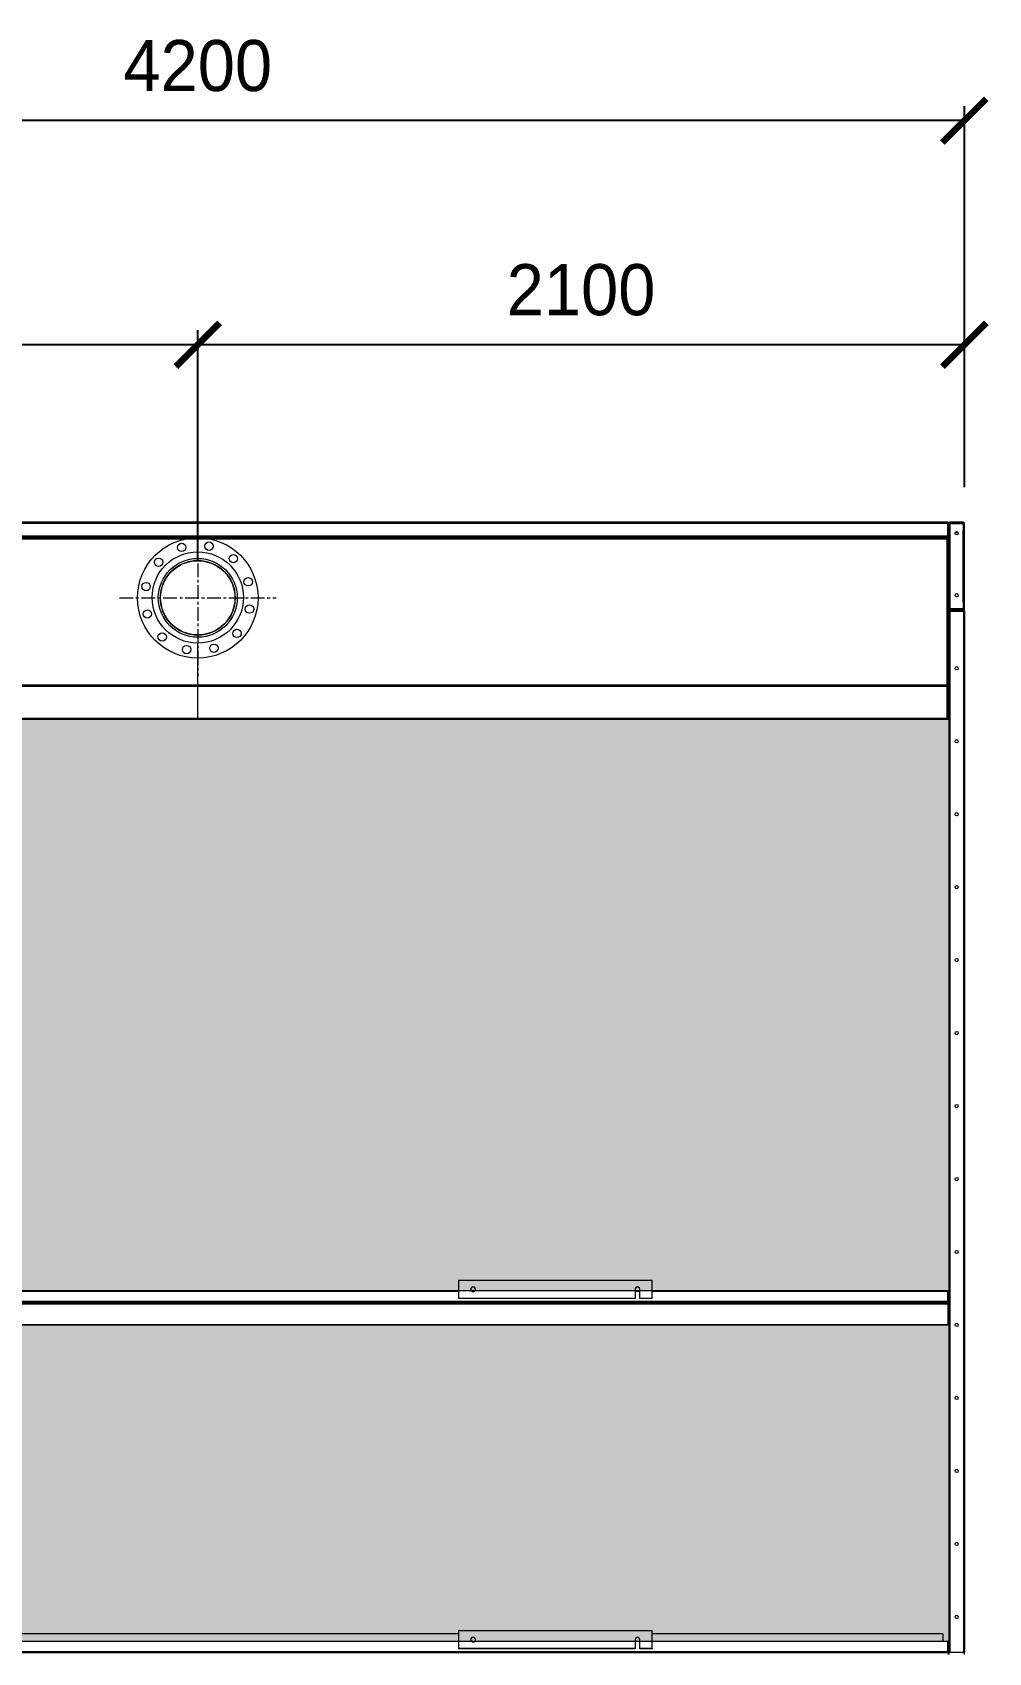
# Model space of a CAD drawing. Header units: millimetres. Extents: x 3347 to 35460, y 2813 to 25521.
# Drawn here: x 25605 to 28224, y 11122 to 15563 of the extents above; entities that cross this region are included whole.
import ezdxf

# ---------------------------------------------------------------- set-up
doc = ezdxf.new("R2010")
doc.units = ezdxf.units.MM
doc.linetypes.add('CENTER', pattern=[2, 1.25, -0.25, 0.25, -0.25])
doc.layers.add('center', color=1, linetype='CENTER')
doc.layers.add('냉각탑_dim', color=1, linetype='Continuous')
doc.styles.add('HY울릉도L', font='')
doc.styles.get('HY울릉도L').set_extended_font_data('HY울릉도L')
doc.dimstyles.new('성지DIM', dxfattribs={"dimtxt": 3.5, "dimasz": 3, "dimexe": 1, "dimexo": 2.5, "dimgap": 2, "dimtad": 1, "dimdec": 0, "dimzin": 3, "dimdsep": 46, "dimtxsty": 'HY울릉도L', "dimblk": 'ARCHTICK', "dimcen": -2, "dimclrd": 256, "dimclre": 256, "dimclrt": 7, "dimadec": 0, "dimazin": 0, "dimtfac": 1, "dimtdec": 0, "dimtofl": 0, "dimtmove": 0, "dimatfit": 3, "dimfxl": 1, "dimtolj": 1, "dimtzin": 0, "dimlwe": -1, "dimarcsym": 0})
pattern_1 = [(0, (-385741.54, -75941.306), (57.15, 32.9955677), [38.1, -76.2]), (120, (-385741.54, -75941.306), (-57.15, 32.995568), [38.1, -76.2]), (60, (-385741.54, -75941.306), (1e-07, 65.9911357), [-76.2, 38.1])]

# ---------------------------------------------------------------- blocks, each defined once
blk = doc.blocks.new('_ArchTick')
at = {"color": 0, "linetype": 'ByBlock', "const_width": 0.15}
blk.add_lwpolyline([(-0.5, -0.5), (0.5, 0.5)], dxfattribs=at)
blk = doc.blocks.new('*D534')
at = {"layer": 'Defpoints', "color": 0, "transparency": 16777216}
for p in [(23957.9, 14707), (23957.9, 14216.9), (26057.9, 14014.3)]:
    blk.add_point(p, dxfattribs=at)
at = {"layer": '냉각탑_dim', "transparency": 16777216}
for p, q in [((23957.9, 14316.9), (23957.9, 14747)), ((26057.9, 14114.3), (26057.9, 14747))]:
    blk.add_line(p, q, dxfattribs=at)
at = {"layer": '냉각탑_dim', "lineweight": -2, "transparency": 16777216}
blk.add_line((26057.9, 14707), (23957.9, 14707), dxfattribs=at)
at = {"layer": '냉각탑_dim', "lineweight": -2, "transparency": 16777216, "xscale": 120, "yscale": 120, "zscale": 120, "rotation": 180}
blk.add_blockref('_ArchTick', (23957.9, 14707), dxfattribs=at)
at = {"layer": '냉각탑_dim', "lineweight": -2, "transparency": 16777216, "xscale": 120, "yscale": 120, "zscale": 120}
blk.add_blockref('_ArchTick', (26057.9, 14707), dxfattribs=at)
at = {"layer": '냉각탑_dim', "color": 7, "transparency": 16777216, "insert": (25007.9, 14857), "char_height": 140, "attachment_point": 5, "style": 'HY울릉도L'}
blk.add_mtext('\\A1;2100', dxfattribs=at)
blk = doc.blocks.new('*D514')
at = {"layer": 'Defpoints', "color": 0, "transparency": 16777216}
for p in [(26057.9, 14707), (28157.9, 14218.6), (26057.9, 14014.3)]:
    blk.add_point(p, dxfattribs=at)
at = {"layer": '냉각탑_dim', "transparency": 16777216}
for p, q in [((26057.9, 14114.3), (26057.9, 14747)), ((28157.9, 14318.6), (28157.9, 14747))]:
    blk.add_line(p, q, dxfattribs=at)
at = {"layer": '냉각탑_dim', "lineweight": -2, "transparency": 16777216}
blk.add_line((28157.9, 14707), (26057.9, 14707), dxfattribs=at)
at = {"layer": '냉각탑_dim', "lineweight": -2, "transparency": 16777216, "xscale": 120, "yscale": 120, "zscale": 120, "rotation": 180}
blk.add_blockref('_ArchTick', (26057.9, 14707), dxfattribs=at)
at = {"layer": '냉각탑_dim', "lineweight": -2, "transparency": 16777216, "xscale": 120, "yscale": 120, "zscale": 120}
blk.add_blockref('_ArchTick', (28157.9, 14707), dxfattribs=at)
at = {"layer": '냉각탑_dim', "color": 7, "transparency": 16777216, "insert": (27107.9, 14857), "char_height": 140, "attachment_point": 5, "style": 'HY울릉도L'}
blk.add_mtext('\\A1;2100', dxfattribs=at)
blk = doc.blocks.new('*D535')
at = {"layer": 'Defpoints', "color": 0, "transparency": 16777216}
for p in [(23957.9, 15321.3), (23957.9, 14216.9), (28157.9, 14216.9)]:
    blk.add_point(p, dxfattribs=at)
at = {"layer": '냉각탑_dim', "transparency": 16777216}
for p, q in [((23957.9, 14316.9), (23957.9, 15361.3)), ((28157.9, 14316.9), (28157.9, 15361.3))]:
    blk.add_line(p, q, dxfattribs=at)
at = {"layer": '냉각탑_dim', "lineweight": -2, "transparency": 16777216}
blk.add_line((28157.9, 15321.3), (23957.9, 15321.3), dxfattribs=at)
at = {"layer": '냉각탑_dim', "lineweight": -2, "transparency": 16777216, "xscale": 120, "yscale": 120, "zscale": 120, "rotation": 180}
blk.add_blockref('_ArchTick', (23957.9, 15321.3), dxfattribs=at)
at = {"layer": '냉각탑_dim', "lineweight": -2, "transparency": 16777216, "xscale": 120, "yscale": 120, "zscale": 120}
blk.add_blockref('_ArchTick', (28157.9, 15321.3), dxfattribs=at)
at = {"layer": '냉각탑_dim', "color": 7, "transparency": 16777216, "insert": (26057.9, 15471.3), "char_height": 140, "attachment_point": 5, "style": 'HY울릉도L'}
blk.add_mtext('\\A1;4200', dxfattribs=at)
blk = doc.blocks.new('2')
at = {"lineweight": 20}
h = blk.add_hatch(dxfattribs=at)
h.set_pattern_fill('HONEY', scale=12)
h.set_pattern_definition(pattern_1)
h.paths.add_polyline_path([(28115.9, 12114), (28115.9, 13680.6), (24005.3, 13680.6), (24005.3, 12114)])
h = blk.add_hatch(dxfattribs=at)
h.set_pattern_fill('HONEY', scale=12)
h.set_pattern_definition(pattern_1)
h.paths.add_polyline_path([(24005.3, 12020.7), (24005.3, 11152.4), (28115.9, 11152.4), (28115.9, 12020.7)])
at = {"color": 7, "lineweight": 20}
for p, q in [((28112.2, 14216.9), (24003.6, 14216.9)), ((28110.5, 14220.3), (24005.3, 14220.3)), ((24003.6, 14183.7), (28112.2, 14183.7)), ((24003.6, 14180.3), (28112.2, 14180.3)), ((24005.3, 14178.3), (28110.5, 14178.3)), ((24005.3, 14174.9), (28110.5, 14174.9)), ((28077.3, 14178.7), (25963.9, 14178.7)), ((28115.9, 11125.1), (28115.9, 14047.3)), ((28118.7, 11123.7), (28118.7, 13982.3)), ((28156.7, 11123.7), (28156.7, 13976.9)), ((28159.5, 11123.7), (28159.5, 13976.9)), ((28115.9, 13774), (24005.3, 13774)), ((28115.9, 13770.7), (24005.3, 13770.7)), ((23997.1, 13680.6), (28115.9, 13680.6)), ((23999.9, 13683.1), (28115.9, 13683.1)), ((24003.3, 12085.3), (28112.5, 12085.3)), ((26772.3, 12112.4), (24003.5, 12112.4)), ((24004.7, 12082.3), (28111.1, 12082.3)), ((24004.7, 12080.6), (28111.1, 12080.6)), ((26772.3, 12114), (24007.9, 12114)), ((24003.3, 12078), (28112.5, 12078)), ((24003.3, 12020.7), (28112.5, 12020.7)), ((24003.3, 12020.6), (28112.5, 12020.6)), ((28112.5, 12020.5), (24003.3, 12020.5)), ((26772.3, 11152.4), (24003.5, 11152.4)), ((26772.3, 11174), (24007.9, 11174)), ((24003.3, 11125.3), (28112.5, 11125.3)), ((24004.7, 11122.3), (28111.1, 11122.3))]:
    blk.add_line(p, q, dxfattribs=at)
at = {"color": 7, "lineweight": 20, "ltscale": 0.000208336}
blk.add_line((28110.5, 14220.3), (28111, 14220.3), dxfattribs=at)
at = {"color": 7, "lineweight": 20, "ltscale": 2.9878e-05}
blk.add_line((28110.6, 14220.3), (28110.5, 14220.3), dxfattribs=at)
at = {"color": 7, "lineweight": 20, "ltscale": 1.24078e-05}
blk.add_line((28110.6, 14220.3), (28110.5, 14220.3), dxfattribs=at)
at = {"color": 7, "lineweight": 20, "ltscale": 7.39921e-06}
blk.add_line((28110.6, 14220.3), (28110.5, 14220.3), dxfattribs=at)
at = {"color": 7, "lineweight": 20, "ltscale": 1.55721e-05}
blk.add_line((28111, 14220.3), (28111, 14220.3), dxfattribs=at)
at = {"color": 7, "lineweight": 20, "ltscale": 0.000625116}
blk.add_line((28112.5, 14220.3), (28111, 14220.3), dxfattribs=at)
at = {"color": 7, "lineweight": 20, "ltscale": 0.001131}
blk.add_line((28112.2, 14219.6), (28112.2, 14216.9), dxfattribs=at)
at = {"color": 7, "lineweight": 20, "ltscale": 0.000414935}
for p, q in [((28112.2, 14218.6), (28112.9, 14219.3)), ((28114.9, 14219.3), (28114.2, 14218.6))]:
    blk.add_line(p, q, dxfattribs=at)
at = {"color": 7, "lineweight": 20, "ltscale": 0.013833}
blk.add_line((28112.2, 14216.9), (28112.2, 14183.7), dxfattribs=at)
at = {"color": 7, "lineweight": 20, "ltscale": 0.000708334}
blk.add_line((28112.2, 14216.9), (28113.9, 14216.9), dxfattribs=at)
at = {"color": 7, "lineweight": 20, "ltscale": 4.50677e-05}
blk.add_line((28112.6, 14220.3), (28112.5, 14220.3), dxfattribs=at)
at = {"color": 7, "lineweight": 20, "ltscale": 1.38381e-05}
blk.add_line((28112.6, 14220.3), (28112.5, 14220.3), dxfattribs=at)
at = {"color": 7, "lineweight": 20, "ltscale": 1.22548e-05}
blk.add_line((28112.6, 14220.3), (28112.5, 14220.3), dxfattribs=at)
at = {"color": 7, "lineweight": 20, "ltscale": 6.372e-06}
blk.add_line((28112.6, 14220.3), (28112.5, 14220.3), dxfattribs=at)
at = {"color": 7, "lineweight": 20, "ltscale": 1.23239e-05}
blk.add_line((28112.6, 14220.3), (28112.5, 14220.3), dxfattribs=at)
at = {"color": 7, "lineweight": 20, "ltscale": 0.000334243}
blk.add_line((28113.6, 14218.3), (28114.4, 14218.3), dxfattribs=at)
at = {"color": 7, "lineweight": 20, "ltscale": 0.014417}
blk.add_line((28113.9, 14182.3), (28113.9, 14216.9), dxfattribs=at)
at = {"color": 7, "lineweight": 20, "ltscale": 0.000125672}
blk.add_line((28114.1, 14218.3), (28114.4, 14218.3), dxfattribs=at)
at = {"color": 7, "lineweight": 20, "ltscale": 0.000547297}
blk.add_line((28114.2, 14219.6), (28114.2, 14218.3), dxfattribs=at)
at = {"color": 7, "lineweight": 20, "ltscale": 0.015}
blk.add_line((28114.4, 14218.3), (28114.4, 14182.3), dxfattribs=at)
at = {"color": 7, "lineweight": 20, "ltscale": 0.00062562}
blk.add_line((28115.9, 14216.9), (28114.4, 14216.9), dxfattribs=at)
at = {"color": 7, "lineweight": 20, "ltscale": 0.000331381}
blk.add_line((28115.1, 14219.2), (28115.6, 14218.6), dxfattribs=at)
at = {"color": 7, "lineweight": 20, "ltscale": 0.000379592}
blk.add_line((28115.5, 14218.6), (28116.4, 14218.6), dxfattribs=at)
at = {"color": 7, "lineweight": 20, "ltscale": 0.097167}
blk.add_line((28115.9, 13983.7), (28115.9, 14216.9), dxfattribs=at)
blk.add_line((28115.9, 13983.7), (28115.9, 14216.9), dxfattribs=at)
at = {"color": 7, "lineweight": 20, "ltscale": 0.000448698}
for p, q in [((28116.6, 14218.9), (28117.5, 14218.3)), ((28116.6, 13981.7), (28117.5, 13982.3))]:
    blk.add_line(p, q, dxfattribs=at)
at = {"color": 7, "lineweight": 20, "ltscale": 0.001002}
for p, q in [((28116.9, 14218.3), (28119.3, 14218.3)), ((28116.9, 13982.3), (28119.3, 13982.3))]:
    blk.add_line(p, q, dxfattribs=at)
at = {"color": 7, "lineweight": 20, "ltscale": 0.000832099}
blk.add_line((28119.3, 14220.3), (28117.3, 14220.3), dxfattribs=at)
at = {"color": 7, "lineweight": 20, "ltscale": 0.000271651}
blk.add_line((28117.3, 14220.3), (28117.3, 14219.6), dxfattribs=at)
at = {"color": 7, "lineweight": 20, "ltscale": 0.014667}
for p, q in [((28119.3, 14220.3), (28154.5, 14220.3)), ((28154.5, 14220.3), (28119.3, 14220.3)), ((28119.3, 14218.3), (28154.5, 14218.3)), ((28154.5, 13982.3), (28119.3, 13982.3)), ((28119.3, 13982.3), (28154.5, 13982.3)), ((28154.5, 13980.3), (28119.3, 13980.3))]:
    blk.add_line(p, q, dxfattribs=at)
at = {"color": 7, "lineweight": 20, "ltscale": 0.000375}
for p, q in [((28119.3, 14217.4), (28119.3, 14218.3)), ((28112.7, 14176.6), (28112.7, 14177.5)), ((28113.9, 14175.4), (28113.9, 14176.3)), ((28113.9, 13961.2), (28113.9, 13960.3)), ((28119.3, 13983.2), (28119.3, 13982.3)), ((28113.9, 11125.6), (28113.9, 11124.7))]:
    blk.add_line(p, q, dxfattribs=at)
at = {"color": 7, "lineweight": 20, "ltscale": 0.01525}
for p, q in [((28119.3, 14217.4), (28155.9, 14217.4)), ((28155.9, 13983.2), (28119.3, 13983.2))]:
    blk.add_line(p, q, dxfattribs=at)
at = {"color": 7, "lineweight": 20, "ltscale": 0.097583}
blk.add_line((28119.3, 13983.2), (28119.3, 14217.4), dxfattribs=at)
at = {"color": 7, "lineweight": 20, "ltscale": 0.000583263}
blk.add_line((28155.9, 14220.3), (28154.5, 14220.3), dxfattribs=at)
at = {"color": 7, "lineweight": 20, "ltscale": 0.000374085}
blk.add_line((28154.5, 14217.4), (28154.5, 14218.3), dxfattribs=at)
at = {"color": 7, "lineweight": 20, "ltscale": 0.000127061}
blk.add_line((28155.9, 14220.3), (28155.9, 14220), dxfattribs=at)
at = {"color": 7, "lineweight": 20, "ltscale": 0.007958}
for p, q in [((28155.9, 14198.3), (28155.9, 14217.4)), ((28155.9, 13983.2), (28155.9, 14002.3))]:
    blk.add_line(p, q, dxfattribs=at)
at = {"color": 7, "lineweight": 20, "ltscale": 0.006917}
for p, q in [((28155.9, 14200.3), (28155.9, 14216.9)), ((28157.9, 14200.3), (28157.9, 14216.9)), ((28155.9, 13983.7), (28155.9, 14000.3)), ((28157.9, 13983.7), (28157.9, 14000.3))]:
    blk.add_line(p, q, dxfattribs=at)
at = {"color": 7, "lineweight": 20, "ltscale": 0.00018978}
blk.add_line((28157.5, 14218.6), (28157.9, 14218.6), dxfattribs=at)
at = {"color": 7, "lineweight": 20, "ltscale": 0.000708455}
blk.add_line((28157.9, 14216.9), (28157.9, 14218.6), dxfattribs=at)
at = {"color": 7, "lineweight": 20, "ltscale": 0.001417}
for p, q in [((25757.9, 14174.9), (25757.9, 14178.3)), ((28110.5, 14174.9), (28110.5, 14178.3)), ((28110.5, 14174.9), (28113.9, 14174.9)), ((28112.2, 14183.7), (28112.2, 14180.3)), ((28157.9, 14002.3), (28154.5, 14002.3))]:
    blk.add_line(p, q, dxfattribs=at)
at = {"color": 7, "lineweight": 20, "ltscale": 0.000833322}
blk.add_line((25963.9, 14180.3), (25963.9, 14178.3), dxfattribs=at)
at = {"color": 7, "lineweight": 20, "ltscale": 0.014833}
blk.add_line((26057.9, 14139.3), (26057.9, 14174.9), dxfattribs=at)
at = {"color": 7, "lineweight": 20, "ltscale": 5.44556e-06}
blk.add_line((26630.6, 14178.3), (26630.5, 14178.3), dxfattribs=at)
at = {"color": 7, "lineweight": 20, "ltscale": 9.52936e-06}
blk.add_line((26630.6, 14178.3), (26630.5, 14178.3), dxfattribs=at)
at = {"color": 7, "lineweight": 20, "ltscale": 5.46643e-06}
blk.add_line((26638.8, 14178.3), (26638.8, 14178.3), dxfattribs=at)
at = {"color": 7, "lineweight": 20, "ltscale": 9.52935e-06}
blk.add_line((26638.8, 14178.3), (26638.8, 14178.3), dxfattribs=at)
at = {"color": 7, "lineweight": 20, "ltscale": 0.00067235}
blk.add_line((28077.3, 14178.7), (28077.3, 14180.3), dxfattribs=at)
at = {"color": 7, "lineweight": 20, "ltscale": 0.000160787}
blk.add_line((28077.3, 14178.3), (28077.3, 14178.7), dxfattribs=at)
at = {"color": 7, "lineweight": 20, "ltscale": 1.33962e-05}
blk.add_line((28109.1, 14178.3), (28109, 14178.3), dxfattribs=at)
at = {"color": 7, "lineweight": 20, "ltscale": 9.52934e-06}
blk.add_line((28109.1, 14178.3), (28109, 14178.3), dxfattribs=at)
at = {"color": 7, "lineweight": 20, "ltscale": 0.000708462}
blk.add_line((28112.2, 14178.3), (28110.5, 14178.3), dxfattribs=at)
at = {"color": 7, "lineweight": 20, "ltscale": 0.000166667}
blk.add_line((28110.5, 14177.5), (28110.9, 14177.5), dxfattribs=at)
at = {"color": 7, "lineweight": 20, "ltscale": 0.142705}
for p, q in [((28110.5, 13680.6), (28110.5, 14174.9)), ((28113.9, 13683.1), (28113.9, 14174.9))]:
    blk.add_line(p, q, dxfattribs=at)
at = {"color": 7, "lineweight": 20, "ltscale": 0.00075}
blk.add_line((28110.9, 14177.5), (28112.7, 14177.5), dxfattribs=at)
at = {"color": 7, "lineweight": 20, "ltscale": 0.000833333}
for p, q in [((28113.9, 14176.6), (28111.9, 14176.6)), ((28113.9, 14174.9), (28111.9, 14174.9)), ((28157.9, 14200.3), (28155.9, 14200.3)), ((28157.9, 14198.3), (28155.9, 14198.3)), ((28157.9, 14000.3), (28155.9, 14000.3)), ((28157.9, 14000.3), (28155.9, 14000.3))]:
    blk.add_line(p, q, dxfattribs=at)
at = {"color": 7, "lineweight": 20, "ltscale": 0.000708333}
for p, q in [((28111.9, 14176.6), (28111.9, 14174.9)), ((28112.2, 14182.3), (28113.9, 14182.3)), ((28113.9, 14176.6), (28113.9, 14174.9)), ((26329.4, 12080.6), (26329.4, 12082.3)), ((26332.8, 12080.6), (26332.8, 12082.3)), ((26351, 12080.6), (26351, 12082.3)), ((26354.4, 12080.6), (26354.4, 12082.3)), ((28083.9, 12082.3), (28083.9, 12080.6)), ((28110.5, 12080.6), (28110.5, 12082.3))]:
    blk.add_line(p, q, dxfattribs=at)
at = {"color": 7, "lineweight": 20, "ltscale": 0.000874532}
blk.add_line((28112.2, 14180.4), (28112.2, 14178.3), dxfattribs=at)
at = {"color": 7, "lineweight": 20, "ltscale": 0.00083325}
blk.add_line((28114.2, 14180.3), (28112.2, 14180.3), dxfattribs=at)
at = {"color": 7, "lineweight": 20, "ltscale": 0.000333342}
blk.add_line((28112.2, 14178.3), (28112.2, 14177.5), dxfattribs=at)
at = {"color": 7, "lineweight": 20, "ltscale": 0.000708036}
blk.add_line((28112.2, 14178.3), (28113.9, 14178.3), dxfattribs=at)
at = {"color": 7, "lineweight": 20, "ltscale": 0.000208346}
blk.add_line((28113.9, 14182.3), (28114.4, 14182.3), dxfattribs=at)
at = {"color": 7, "lineweight": 20, "ltscale": 0.001543}
blk.add_line((28113.9, 14176.6), (28113.9, 14180.3), dxfattribs=at)
at = {"color": 7, "lineweight": 20, "ltscale": 1.27636e-06}
blk.add_line((28113.9, 14175.4), (28113.9, 14175.4), dxfattribs=at)
at = {"color": 7, "lineweight": 20, "ltscale": 0.000833337}
blk.add_line((28113.9, 14174.9), (28115.9, 14174.9), dxfattribs=at)
at = {"color": 7, "lineweight": 20, "ltscale": 0.000831268}
blk.add_line((28114.2, 14182.3), (28114.2, 14180.3), dxfattribs=at)
at = {"color": 7, "lineweight": 20, "ltscale": 0.000625612}
blk.add_line((28115.9, 14182.3), (28114.4, 14182.3), dxfattribs=at)
at = {"color": 7, "lineweight": 20, "ltscale": 0.081667}
for p, q in [((28154.5, 14002.3), (28154.5, 14198.3)), ((28157.9, 14002.3), (28157.9, 14198.3))]:
    blk.add_line(p, q, dxfattribs=at)
at = {"color": 7, "lineweight": 20, "ltscale": 0.000583333}
for p, q in [((28154.5, 14198.3), (28155.9, 14198.3)), ((28155.9, 14002.3), (28154.5, 14002.3)), ((28118.7, 11122.3), (28118.7, 11123.7)), ((28156.3, 11122.3), (28156.3, 11123.7))]:
    blk.add_line(p, q, dxfattribs=at)
at = {"color": 7, "lineweight": 20, "ltscale": 0.000832424}
blk.add_line((28157.9, 14198.3), (28157.9, 14200.3), dxfattribs=at)
at = {"color": 7, "lineweight": 20, "ltscale": 0.000833465}
blk.add_line((28115.9, 14047.3), (28113.9, 14047.3), dxfattribs=at)
at = {"color": 7, "lineweight": 20, "ltscale": 0.000832419}
blk.add_line((28157.9, 14000.3), (28157.9, 14002.3), dxfattribs=at)
at = {"color": 7, "lineweight": 20, "ltscale": 0.00337}
for p, q in [((28115.9, 13975.6), (28115.9, 13983.6)), ((28115.9, 11117), (28115.9, 11125))]:
    blk.add_line(p, q, dxfattribs=at)
at = {"color": 7, "lineweight": 20, "ltscale": 0.000912135}
for p, q in [((28116.5, 13976.9), (28118.7, 13976.9)), ((28118.7, 11123.7), (28116.5, 11123.7))]:
    blk.add_line(p, q, dxfattribs=at)
at = {"color": 7, "lineweight": 20, "ltscale": 0.000341711}
for p, q in [((28116.8, 13977.5), (28117.3, 13976.9)), ((28113.1, 12083.1), (28112.5, 12083.7)), ((28113.1, 11123.1), (28112.5, 11123.7)), ((28116.8, 11123.1), (28117.3, 11123.7))]:
    blk.add_line(p, q, dxfattribs=at)
at = {"color": 7, "lineweight": 20, "ltscale": 0.000583334}
for p, q in [((28118.7, 13978.3), (28118.7, 13976.9)), ((28156.3, 13978.3), (28156.3, 13976.9)), ((28113.9, 12085.1), (28112.5, 12085.1)), ((28113.9, 12077.8), (28112.5, 12077.8)), ((28113.9, 11125.1), (28112.5, 11125.1))]:
    blk.add_line(p, q, dxfattribs=at)
at = {"color": 7, "lineweight": 20, "ltscale": 0.015667}
for p, q in [((28156.3, 13978.3), (28118.7, 13978.3)), ((28156.3, 11122.3), (28118.7, 11122.3))]:
    blk.add_line(p, q, dxfattribs=at)
at = {"color": 7, "lineweight": 20, "ltscale": 0.015833}
for p, q in [((28118.7, 13976.9), (28156.7, 13976.9)), ((28118.7, 11123.7), (28156.7, 11123.7))]:
    blk.add_line(p, q, dxfattribs=at)
at = {"color": 7, "lineweight": 20, "ltscale": 0.000832722}
for p, q in [((28119.3, 13978.3), (28119.3, 13980.3)), ((28154.5, 13978.3), (28154.5, 13980.3))]:
    blk.add_line(p, q, dxfattribs=at)
at = {"color": 7, "lineweight": 20, "ltscale": 0.000374998}
blk.add_line((28154.5, 13982.3), (28154.5, 13983.2), dxfattribs=at)
at = {"color": 7, "lineweight": 20, "ltscale": 0.001167}
for p, q in [((28156.7, 13976.9), (28159.5, 13976.9)), ((28156.7, 11123.7), (28159.5, 11123.7))]:
    blk.add_line(p, q, dxfattribs=at)
at = {"color": 7, "lineweight": 20, "ltscale": 0.002832}
for p, q in [((28157.9, 13976.9), (28157.9, 13983.7)), ((28157.9, 11116.9), (28157.9, 11123.7))]:
    blk.add_line(p, q, dxfattribs=at)
at = {"color": 7, "lineweight": 20, "ltscale": 0.024121}
blk.add_line((26057.9, 13831.4), (26057.9, 13889.3), dxfattribs=at)
at = {"color": 7, "lineweight": 20, "ltscale": 0.036483}
blk.add_line((26057.9, 13683.1), (26057.9, 13848.3), dxfattribs=at)
at = {"color": 7, "lineweight": 20, "ltscale": 0.001354}
for p, q in [((26057.9, 13831.4), (26057.9, 13828.2)), ((25757.9, 13774), (25757.9, 13770.7))]:
    blk.add_line(p, q, dxfattribs=at)
at = {"color": 7, "lineweight": 20, "ltscale": 0.220833}
for p, q in [((26772.3, 12142.9), (27302.3, 12142.9)), ((26772.3, 11182.9), (27302.3, 11182.9))]:
    blk.add_line(p, q, dxfattribs=at)
at = {"color": 7, "lineweight": 20, "ltscale": 0.020754}
for p, q in [((26772.3, 12142.9), (26772.3, 12093.1)), ((27302.3, 12093.1), (27302.3, 12142.9)), ((26772.3, 11182.9), (26772.3, 11133.1)), ((27302.3, 11133.1), (27302.3, 11182.9))]:
    blk.add_line(p, q, dxfattribs=at)
at = {"color": 7, "lineweight": 20, "ltscale": 0.000976837}
blk.add_line((26135.4, 12082.3), (26137, 12080.6), dxfattribs=at)
at = {"color": 7, "lineweight": 20, "ltscale": 0.000977023}
for p, q in [((26135.6, 12082.3), (26137.2, 12080.6)), ((26142.7, 12082.3), (26144.4, 12080.6)), ((26157.9, 12080.6), (26156.3, 12082.3)), ((26183.8, 12082.3), (26185.5, 12080.6)), ((26206.2, 12080.6), (26204.5, 12082.3))]:
    blk.add_line(p, q, dxfattribs=at)
at = {"color": 7, "lineweight": 20, "ltscale": 0.000976955}
blk.add_line((26199, 12080.6), (26197.4, 12082.3), dxfattribs=at)
at = {"color": 7, "lineweight": 20, "ltscale": 0.201458}
for p, q in [((27255.8, 12093.1), (26772.3, 12093.1)), ((27255.8, 12092.9), (26772.3, 12092.9)), ((27255.8, 11133.1), (26772.3, 11133.1)), ((27255.8, 11132.9), (26772.3, 11132.9))]:
    blk.add_line(p, q, dxfattribs=at)
at = {"color": 7, "lineweight": 20, "ltscale": 7.26298e-05}
for p, q in [((26772.3, 12093.1), (26772.3, 12092.9)), ((27255.8, 12093.1), (27255.8, 12092.9)), ((27268.8, 12093.1), (27268.8, 12092.9)), ((27302.3, 12093.1), (27302.3, 12092.9)), ((26772.3, 11133.1), (26772.3, 11132.9)), ((27255.8, 11133.1), (27255.8, 11132.9)), ((27268.8, 11133.1), (27268.8, 11132.9)), ((27302.3, 11133.1), (27302.3, 11132.9))]:
    blk.add_line(p, q, dxfattribs=at)
at = {"color": 7, "lineweight": 20, "ltscale": 0.004285}
blk.add_line((26817.5, 12114), (26807.2, 12114), dxfattribs=at)
at = {"color": 7, "lineweight": 20, "ltscale": 0.002776}
blk.add_line((26815.7, 12112.4), (26809, 12112.4), dxfattribs=at)
at = {"color": 7, "lineweight": 20, "ltscale": 0.010377}
for p, q in [((27255.8, 12118), (27255.8, 12093.1)), ((27268.8, 12093.1), (27268.8, 12118)), ((27255.8, 11158), (27255.8, 11133.1)), ((27268.8, 11133.1), (27268.8, 11158))]:
    blk.add_line(p, q, dxfattribs=at)
at = {"color": 7, "lineweight": 20, "ltscale": 0.005417}
for p, q in [((27268.8, 12114), (27255.8, 12114)), ((27268.8, 12112.4), (27255.8, 12112.4)), ((27268.8, 11152.4), (27255.8, 11152.4))]:
    blk.add_line(p, q, dxfattribs=at)
at = {"color": 7, "lineweight": 20, "ltscale": 0.013958}
for p, q in [((27302.3, 12093.1), (27268.8, 12093.1)), ((27302.3, 12092.9), (27268.8, 12092.9)), ((27302.3, 11133.1), (27268.8, 11133.1)), ((27302.3, 11132.9), (27268.8, 11132.9))]:
    blk.add_line(p, q, dxfattribs=at)
at = {"color": 7, "lineweight": 20, "ltscale": 0.081917}
for p, q in [((28098.9, 12114), (27302.3, 12114)), ((28098.9, 11174), (27302.3, 11174))]:
    blk.add_line(p, q, dxfattribs=at)
at = {"color": 7, "lineweight": 20, "ltscale": 0.0875}
for p, q in [((28112.3, 12112.4), (27302.3, 12112.4)), ((28112.3, 11152.4), (27302.3, 11152.4))]:
    blk.add_line(p, q, dxfattribs=at)
at = {"color": 7, "lineweight": 20, "ltscale": 0.000666714}
blk.add_line((28098.9, 12114), (28098.9, 12112.4), dxfattribs=at)
at = {"color": 7, "lineweight": 20, "ltscale": 4.81672e-06}
blk.add_line((28111.1, 12080.6), (28111.1, 12080.6), dxfattribs=at)
at = {"color": 7, "lineweight": 20, "ltscale": 0.00080569}
blk.add_line((28111.9, 12082.4), (28111.9, 12080.5), dxfattribs=at)
at = {"color": 7, "lineweight": 20, "ltscale": 0.000666667}
blk.add_line((28113.9, 12114.3), (28112.3, 12114.3), dxfattribs=at)
at = {"color": 0, "lineweight": 20}
for p, q in [((28112.3, 12114.3), (28112.3, 12112.4)), ((28112.3, 12112.4), (28112.5, 12112.4))]:
    blk.add_line(p, q, dxfattribs=at)
at = {"color": 7, "lineweight": 20, "ltscale": 0.01129}
for p, q in [((28112.5, 12085.3), (28112.5, 12112.4)), ((28112.5, 11125.3), (28112.5, 11152.4))]:
    blk.add_line(p, q, dxfattribs=at)
at = {"color": 7, "lineweight": 20, "ltscale": 0.000967409}
for p, q in [((28112.5, 12083), (28112.5, 12085.3)), ((28112.5, 11123), (28112.5, 11125.3))]:
    blk.add_line(p, q, dxfattribs=at)
at = {"color": 7, "lineweight": 20, "ltscale": 0.000849957}
blk.add_line((28112.5, 12080.1), (28112.5, 12078), dxfattribs=at)
at = {"color": 7, "lineweight": 20, "ltscale": 0.000341712}
blk.add_line((28113.1, 12079.8), (28112.5, 12079.2), dxfattribs=at)
at = {"color": 7, "lineweight": 20, "ltscale": 0.012167}
for p, q in [((28113.9, 12114.3), (28113.9, 12085.1)), ((28113.9, 12077.8), (28113.9, 12048.6))]:
    blk.add_line(p, q, dxfattribs=at)
at = {"color": 7, "lineweight": 20, "ltscale": 0.003042}
blk.add_line((28113.9, 12085.1), (28113.9, 12077.8), dxfattribs=at)
at = {"color": 7, "lineweight": 20, "ltscale": 0.023877}
blk.add_line((28112.5, 12078), (28112.5, 12020.7), dxfattribs=at)
at = {"color": 7, "lineweight": 20, "ltscale": 0.000583335}
blk.add_line((28113.9, 12048.6), (28112.5, 12048.6), dxfattribs=at)
at = {"color": 7, "lineweight": 20, "ltscale": 5.81038e-05}
blk.add_line((28112.5, 12020.5), (28112.5, 12020.7), dxfattribs=at)
at = {"color": 7, "lineweight": 20, "ltscale": 0.002765}
blk.add_line((26815.7, 11152.4), (26809, 11152.4), dxfattribs=at)
at = {"color": 7, "lineweight": 20, "ltscale": 0.009}
blk.add_line((28098.9, 11174), (28098.9, 11152.4), dxfattribs=at)
at = {"color": 7, "lineweight": 20, "ltscale": 0.000882011}
blk.add_line((28111.9, 11122.4), (28111.9, 11120.3), dxfattribs=at)
at = {"color": 7, "lineweight": 20, "ltscale": 0.003208}
blk.add_line((28113.9, 11125.1), (28113.9, 11117.4), dxfattribs=at)
at = {"color": 7, "lineweight": 20, "ltscale": 0.000833304}
blk.add_line((28154.5, 11120.3), (28154.5, 11122.3), dxfattribs=at)
at = {"color": 0, "lineweight": 20, "elevation": 0}
for points in [[(24005.3, 13680.6), (28115.9, 13680.6), (28115.9, 12114), (24005.3, 12114)], [(24005.3, 12020.7), (28115.9, 12020.7), (28115.9, 11152.4), (24005.3, 11152.4)]]:
    blk.add_lwpolyline(points, close=True, dxfattribs=at)
at = {"color": 7, "lineweight": 20}
for centre, radius in [((26057.9, 14013.3), 165), ((26088.7, 14155), 11.5), ((28136.9, 14190.3), 4.5), ((26057.9, 14014.3), 125), ((25950.6, 14110.8), 11.5), ((26013.7, 14151.4), 11.5), ((26155.4, 14120.6), 11.5), ((26057.9, 14013.3), 108.2), ((26057.9, 14013.3), 102.5), ((26057.9, 14013.3), 101.8), ((25916.2, 14044.1), 11.5), ((26196, 14057.5), 11.5), ((26199.6, 13982.5), 11.5), ((28136.9, 14020.3), 4.5), ((25919.8, 13969.1), 11.5), ((25960.4, 13906), 11.5), ((26165.3, 13915.8), 11.5), ((26027.2, 13871.6), 11.5), ((26102.1, 13875.2), 11.5), ((28136.9, 13820.3), 4.5), ((28136.9, 13620.3), 4.5), ((28136.9, 13420.3), 4.5), ((28136.9, 13220.3), 4.5), ((28136.9, 13020.3), 4.5), ((28136.9, 12820.3), 4.5), ((28136.9, 12620.3), 4.5), ((28136.9, 12420.3), 4.5), ((28136.9, 12220.3), 4.5), ((28136.9, 12020.3), 4.5), ((28136.9, 11820.3), 4.5), ((28136.9, 11620.3), 4.5), ((28136.9, 11420.3), 4.5), ((28136.9, 11220.3), 4.5)]:
    blk.add_circle(centre, radius, dxfattribs=at)
for centre, radius, start, end in [((25754, 14216.9), 3.4, 89.1059, 90), ((25762.3, 14216.9), 3.4, 90, 90.8941), ((26632.5, 14216.9), 3.4, 89.1059, 90), ((26640.8, 14216.9), 3.4, 90, 90.8941), ((28110.5, 14216.9), 3.4, 0, 90), ((28111, 14216.9), 3.4, 24.3157, 90), ((28112.5, 14216.9), 3.4, 0.702, 90), ((28117.3, 14216.9), 3.4, 90, 134.9998), ((28119.3, 14216.9), 3.4, 90, 180), ((28119.3, 14216.9), 3.4, 90, 180), ((28154.5, 14216.9), 3.4, 0, 90), ((28154.5, 14216.9), 3.4, 0, 90), ((28154.5, 14216.9), 1.4, 20.9248, 90), ((28111, 14183.7), 3.4, 290.6601, 335.6839), ((28110.5, 14183.7), 3.4, 300, 335.6837), ((28110.5, 14183.7), 3.4, 359.7733, 0), ((28112.5, 14183.7), 3.4, 300, 335.6837), ((28111, 14183.7), 3.4, 359.8044, 0), ((28136.9, 14196.3), 4.5, 221.8143, 318.1832), ((28134.9, 14196.3), 3, 247.6973, 329.1521), ((28119.3, 13983.7), 3.4, 180, 217.0589), ((28119.3, 13983.7), 3.4, 180, 270), ((28118.7, 13975.5), 2.8, 90, 180), ((28154.5, 13983.7), 3.4, 270, 0), ((28154.5, 13983.7), 1.4, 270, 339.0626), ((28154.5, 13983.7), 1.4, 270, 339.0751), ((28155.1, 13975.5), 2.8, 30, 64.6233), ((28111.1, 12085.1), 2.8, 270, 0), ((28111.1, 12077.8), 2.8, 0, 90), ((28111.1, 11125.1), 2.8, 270, 0), ((28118.7, 11125.1), 2.8, 180, 270), ((28155.1, 11125.1), 2.8, 295.3767, 330)]:
    blk.add_arc(centre, radius, start, end, dxfattribs=at)
for centre, major_axis, ratio, start_param, end_param in [((28111.1, 14174.8), (-2.8, 0), 0.965926, 3.858864, 4.104144), ((28110.5, 13966.5), (3.4, 0), 0.087156, 0, 0.006877), ((26812.3, 12118), (6.5, 0), 0.996195, 0, 3.141593), ((26812.3, 12117.8), (6.5, 0), 0.996195, 0.013467, 3.128141), ((27262.3, 12118), (6.5, 0), 0.996195, 0, 3.141593), ((27262.3, 12117.8), (6.5, 0), 0.996195, 0, 3.141593), ((26812.3, 12118), (6.5, 0), 0.996195, 3.141593, 6.283185), ((26812.3, 11158), (6.5, 0), 0.996195, 0, 3.141593), ((26812.3, 11157.8), (6.5, 0), 0.996195, 0.013467, 3.128141), ((26812.3, 11158), (6.5, 0), 0.996195, 3.141593, 6.283185), ((27262.3, 11158), (6.5, 0), 0.996195, 0, 3.141593), ((27262.3, 11157.8), (6.5, 0), 0.996195, 0, 3.141593)]:
    blk.add_ellipse(centre, major_axis=major_axis, ratio=ratio, start_param=start_param, end_param=end_param, dxfattribs=at)
for points in [[(28112.2, 14219.6), (28111.9, 14219.9), (28111.6, 14220.1), (28111.2, 14220.2), (28110.9, 14220.3), (28110.5, 14220.3)], [(28114.2, 14219.6), (28113.9, 14219.9), (28113.6, 14220.1), (28113.2, 14220.2), (28112.9, 14220.3), (28112.5, 14220.3)], [(28116.5, 13976.9), (28116.3, 13976.6), (28116.1, 13976.4), (28116, 13976.1), (28115.9, 13975.8), (28115.9, 13975.5)], [(28112.5, 12083), (28112.3, 12082.8), (28112, 12082.5), (28111.7, 12082.4), (28111.4, 12082.3), (28111.1, 12082.3)], [(28112.5, 12080.1), (28112.3, 12080.3), (28112, 12080.4), (28111.7, 12080.5), (28111.4, 12080.6), (28111.1, 12080.6)], [(28112.5, 11123), (28112.3, 11122.8), (28112, 11122.5), (28111.7, 11122.4), (28111.4, 11122.3), (28111.1, 11122.3)], [(28116.5, 11123.7), (28116.3, 11124), (28116.1, 11124.3), (28116, 11124.5), (28115.9, 11124.8), (28115.9, 11125.1)]]:
    blk.add_open_spline(points, degree=5, dxfattribs=at)
for points, knots in [([(28116.9, 14218.3), (28116.6, 14218.1), (28116.3, 14217.8), (28116.1, 14217.6), (28116, 14217.3), (28115.9, 14217), (28115.9, 14217), (28115.9, 14216.9), (28115.9, 14216.9)], [0, 0, 0, 0, 0, 0, 4.644554, 4.644554, 4.644554, 5.125492, 5.125492, 5.125492, 5.125492, 5.125492, 5.125492]), ([(28115.9, 14047.3), (28115.9, 14047.4), (28115.9, 14047.5), (28115.8, 14047.6), (28115.6, 14047.8), (28115.1, 14048.1), (28114.7, 14048.2), (28114.3, 14048.4), (28113.9, 14048.5)], [0, 0, 0, 0, 0, 0, 2.029663, 2.029663, 2.029663, 5.473953, 5.473953, 5.473953, 5.473953, 5.473953, 5.473953]), ([(28116.9, 13982.3), (28116.6, 13982.5), (28116.3, 13982.8), (28116.1, 13983), (28116, 13983.3), (28115.9, 13983.6), (28115.9, 13983.6), (28115.9, 13983.7), (28115.9, 13983.7)], [0, 0, 0, 0, 0, 0, 4.644554, 4.644554, 4.644554, 5.125492, 5.125492, 5.125492, 5.125492, 5.125492, 5.125492])]:
    blk.add_open_spline(points, degree=5, knots=knots, dxfattribs=at)
at = {"layer": 'center', "lineweight": 20, "ltscale": 30}
for p, q in [((26057.9, 14227.8), (26057.9, 13798.8)), ((25843.4, 14013.3), (26272.4, 14013.3))]:
    blk.add_line(p, q, dxfattribs=at)

msp = doc.modelspace()

# ---------------------------------------------------------------- block references
msp.add_blockref('2', (0, 0))

# ---------------------------------------------------------------- dimensions: what is measured, and where the dimension line sits
at = {"layer": '냉각탑_dim'}
for base, p1, p2, picture, middle in [((23957.9, 15321.3), (28157.9, 14216.9), (23957.9, 14216.9), '*D535', (26057.9, 15471.3)), ((23957.9, 14707), (26057.9, 14014.3), (23957.9, 14216.9), '*D534', (25007.9, 14857)), ((26057.9, 14707), (28157.9, 14218.6), (26057.9, 14014.3), '*D514', (27107.9, 14857))]:
    dim = msp.add_linear_dim(base=base, p1=p1, p2=p2, dimstyle='성지DIM', override={"dimscale": 40}, dxfattribs=at)
    dim.commit()
    dim.dimension.update_dxf_attribs({"geometry": picture, "text_midpoint": middle})

doc.saveas('drawing.dxf')
